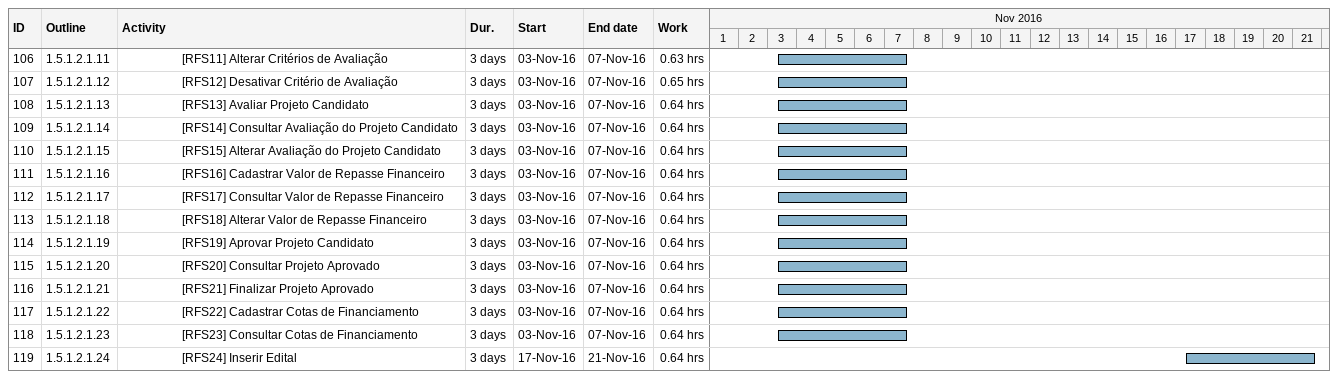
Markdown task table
| ID | WBS | Task | Duration | Start | Finish | Work (h) |
|---|---|---|---|---|---|---|
| 106 | 1.5.1.2.1.11 | [RFS11] Alterar Critérios de Avaliação | 3d | 2016-11-03 | 2016-11-07 | 0.63 |
| 107 | 1.5.1.2.1.12 | [RFS12] Desativar Critério de Avaliação | 3d | 2016-11-03 | 2016-11-07 | 0.65 |
| 108 | 1.5.1.2.1.13 | [RFS13] Avaliar Projeto Candidato | 3d | 2016-11-03 | 2016-11-07 | 0.64 |
| 109 | 1.5.1.2.1.14 | [RFS14] Consultar Avaliação do Projeto Candidato | 3d | 2016-11-03 | 2016-11-07 | 0.64 |
| 110 | 1.5.1.2.1.15 | [RFS15] Alterar Avaliação do Projeto Candidato | 3d | 2016-11-03 | 2016-11-07 | 0.64 |
| 111 | 1.5.1.2.1.16 | [RFS16] Cadastrar Valor de Repasse Financeiro | 3d | 2016-11-03 | 2016-11-07 | 0.64 |
| 112 | 1.5.1.2.1.17 | [RFS17] Consultar Valor de Repasse Financeiro | 3d | 2016-11-03 | 2016-11-07 | 0.64 |
| 113 | 1.5.1.2.1.18 | [RFS18] Alterar Valor de Repasse Financeiro | 3d | 2016-11-03 | 2016-11-07 | 0.64 |
| 114 | 1.5.1.2.1.19 | [RFS19] Aprovar Projeto Candidato | 3d | 2016-11-03 | 2016-11-07 | 0.64 |
| 115 | 1.5.1.2.1.20 | [RFS20] Consultar Projeto Aprovado | 3d | 2016-11-03 | 2016-11-07 | 0.64 |
| 116 | 1.5.1.2.1.21 | [RFS21] Finalizar Projeto Aprovado | 3d | 2016-11-03 | 2016-11-07 | 0.64 |
| 117 | 1.5.1.2.1.22 | [RFS22] Cadastrar Cotas de Financiamento | 3d | 2016-11-03 | 2016-11-07 | 0.64 |
| 118 | 1.5.1.2.1.23 | [RFS23] Consultar Cotas de Financiamento | 3d | 2016-11-03 | 2016-11-07 | 0.64 |
| 119 | 1.5.1.2.1.24 | [RFS24] Inserir Edital | 3d | 2016-11-17 | 2016-11-21 | 0.64 |
